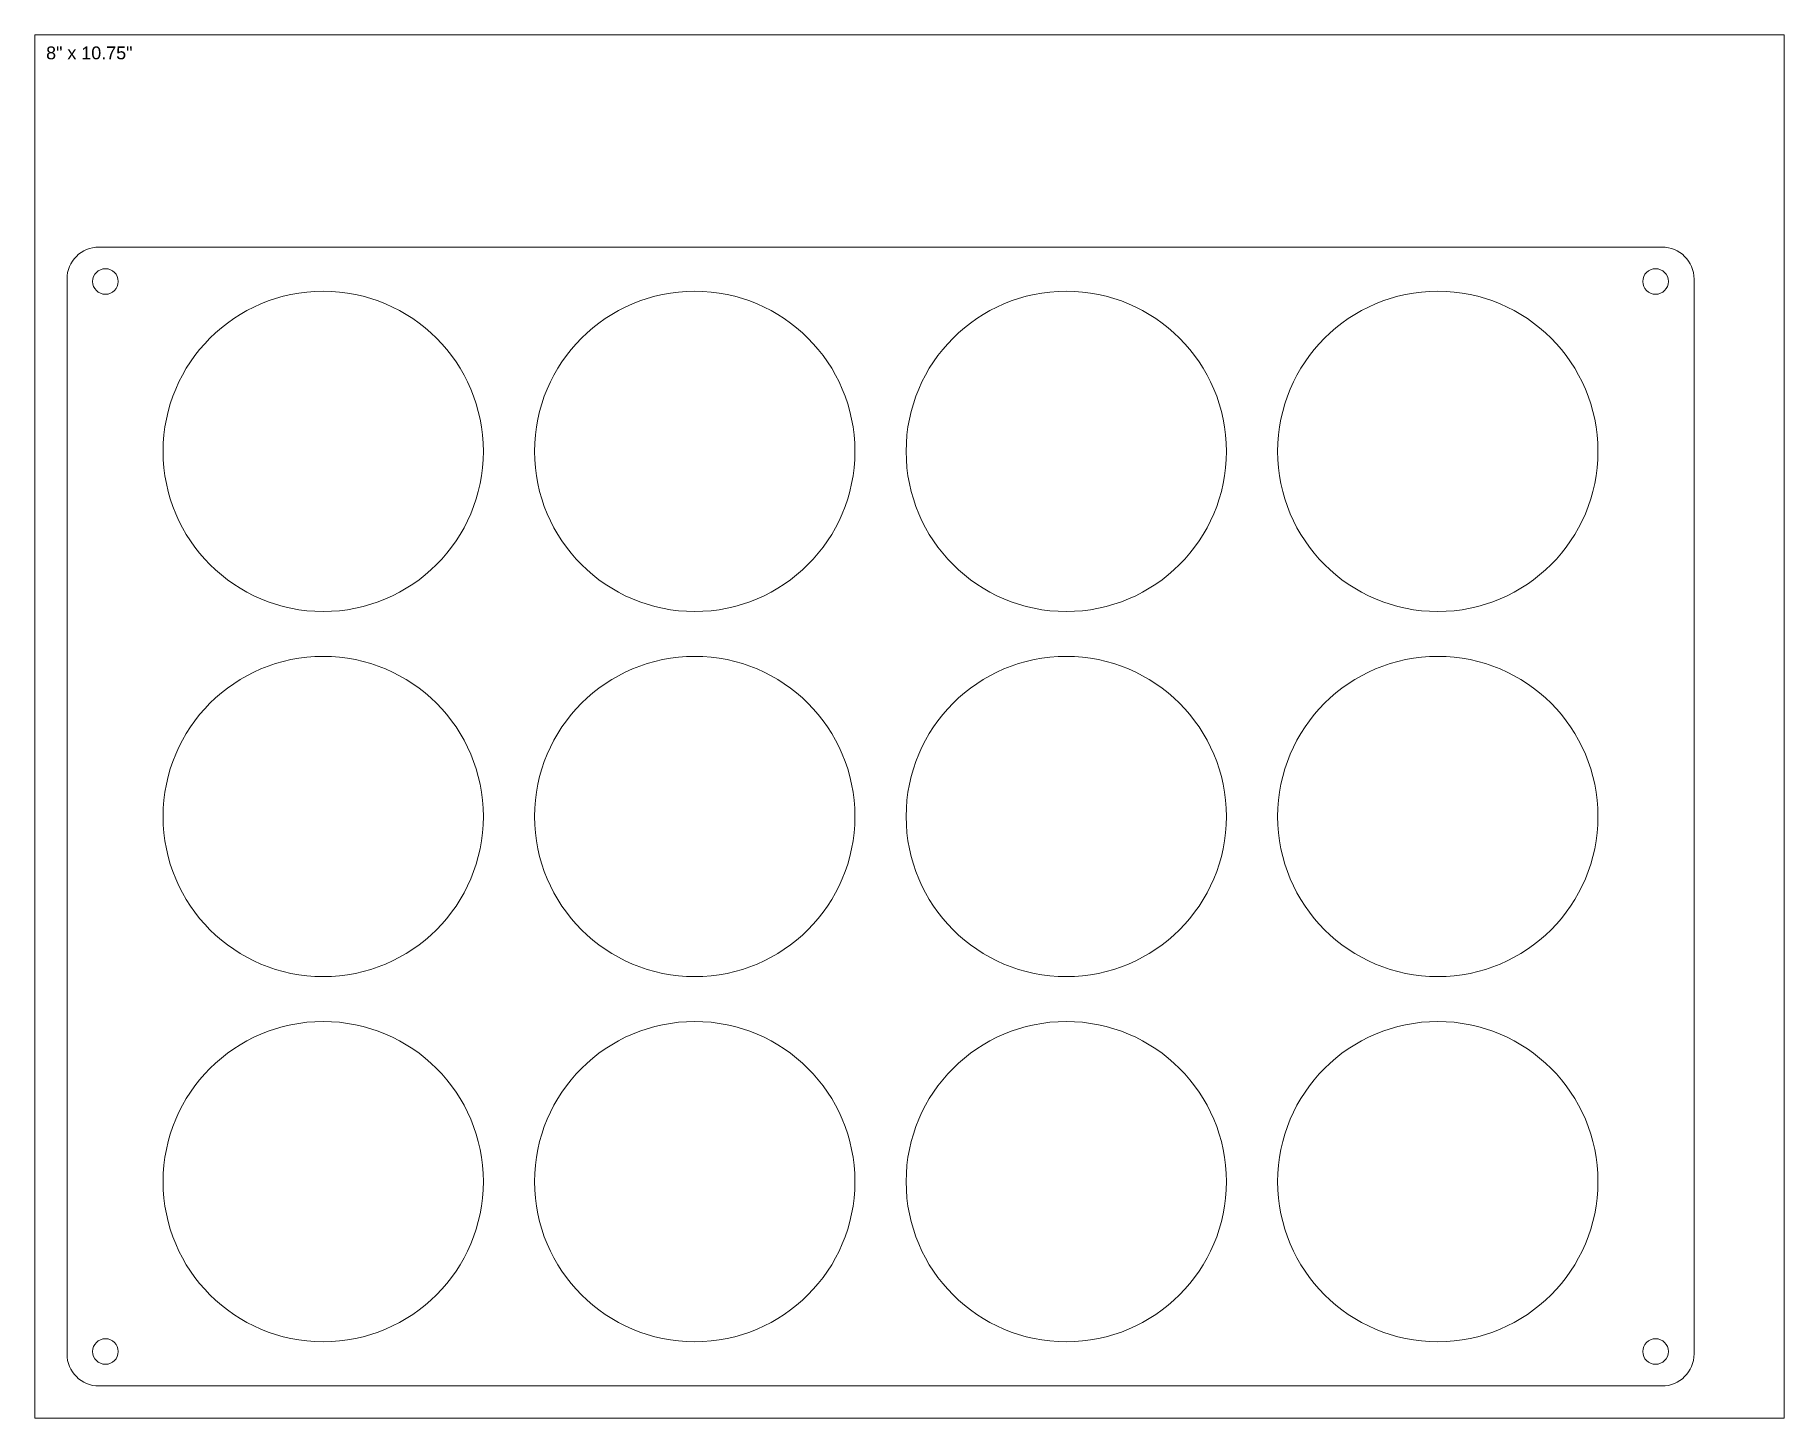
# Model space of a CAD drawing. Header units: millimetres. Extents: x -5 to 268, y -5 to 211.
import ezdxf

# ---------------------------------------------------------------- set-up
doc = ezdxf.new("R2010")
doc.units = ezdxf.units.MM
doc.layers.add('3. Cut (Vector)', color=1, linetype='Continuous', lineweight=5, true_color=0xff0000)
doc.layers.add('4. NP Layout & Text', color=3, linetype='Continuous', lineweight=13, true_color=0x00ff00)
doc.layers.add('5. NP Material Boundary', color=7, linetype='Continuous', lineweight=13)
doc.styles.add('textstyle28', font='')
doc.styles.get('textstyle28').set_extended_font_data('Times New Roman')

# ---------------------------------------------------------------- blocks, each defined once
blk = doc.blocks.new('8x10.75-in')
at = {"layer": '5. NP Material Boundary'}
for p, q in [((268.05, 210.9), (-5, 210.9)), ((-5, 210.9), (-5, -5)), ((268.05, -5), (268.05, 210.9)), ((-5, -5), (268.05, -5))]:
    blk.add_line(p, q, dxfattribs=at)
at = {"layer": '4. NP Layout & Text', "insert": (-3.26, 208.09), "char_height": 2, "attachment_point": 4, "style": 'textstyle28'}
blk.add_mtext('\\fArial|b0|i0|c0|p0;8" x 10.75"', dxfattribs=at)

msp = doc.modelspace()

# ---------------------------------------------------------------- linework, layer by layer
at = {"layer": '3. Cut (Vector)'}
for centre, radius in [((6, 172.41875), 2), ((248, 172.41875), 2), ((40, 145.9), 25), ((98, 145.9), 25), ((156, 145.9), 25), ((214, 145.9), 25), ((40, 88.9), 25), ((98, 88.9), 25), ((156, 88.9), 25), ((214, 88.9), 25), ((40, 31.9), 25), ((98, 31.9), 25), ((156, 31.9), 25), ((214, 31.9), 25), ((6, 5.38125), 2), ((248, 5.38125), 2)]:
    msp.add_circle(centre, radius, dxfattribs=at)
at = {"layer": '4. NP Layout & Text'}
for p, q in [((249, 177.8), (5, 177.8)), ((0, 172.8), (0, 5)), ((254, 5), (254, 172.8)), ((5, 0), (249, 0))]:
    msp.add_line(p, q, dxfattribs=at)
for centre, start, end in [((5, 172.8), 90, 180), ((249, 172.8), 0, 90), ((5, 5), 180, 270), ((249, 5), 270, 0)]:
    msp.add_arc(centre, 5, start, end, dxfattribs=at)

# ---------------------------------------------------------------- block references
msp.add_blockref('8x10.75-in', (0, 0), dxfattribs=at)

doc.saveas('drawing.dxf')
